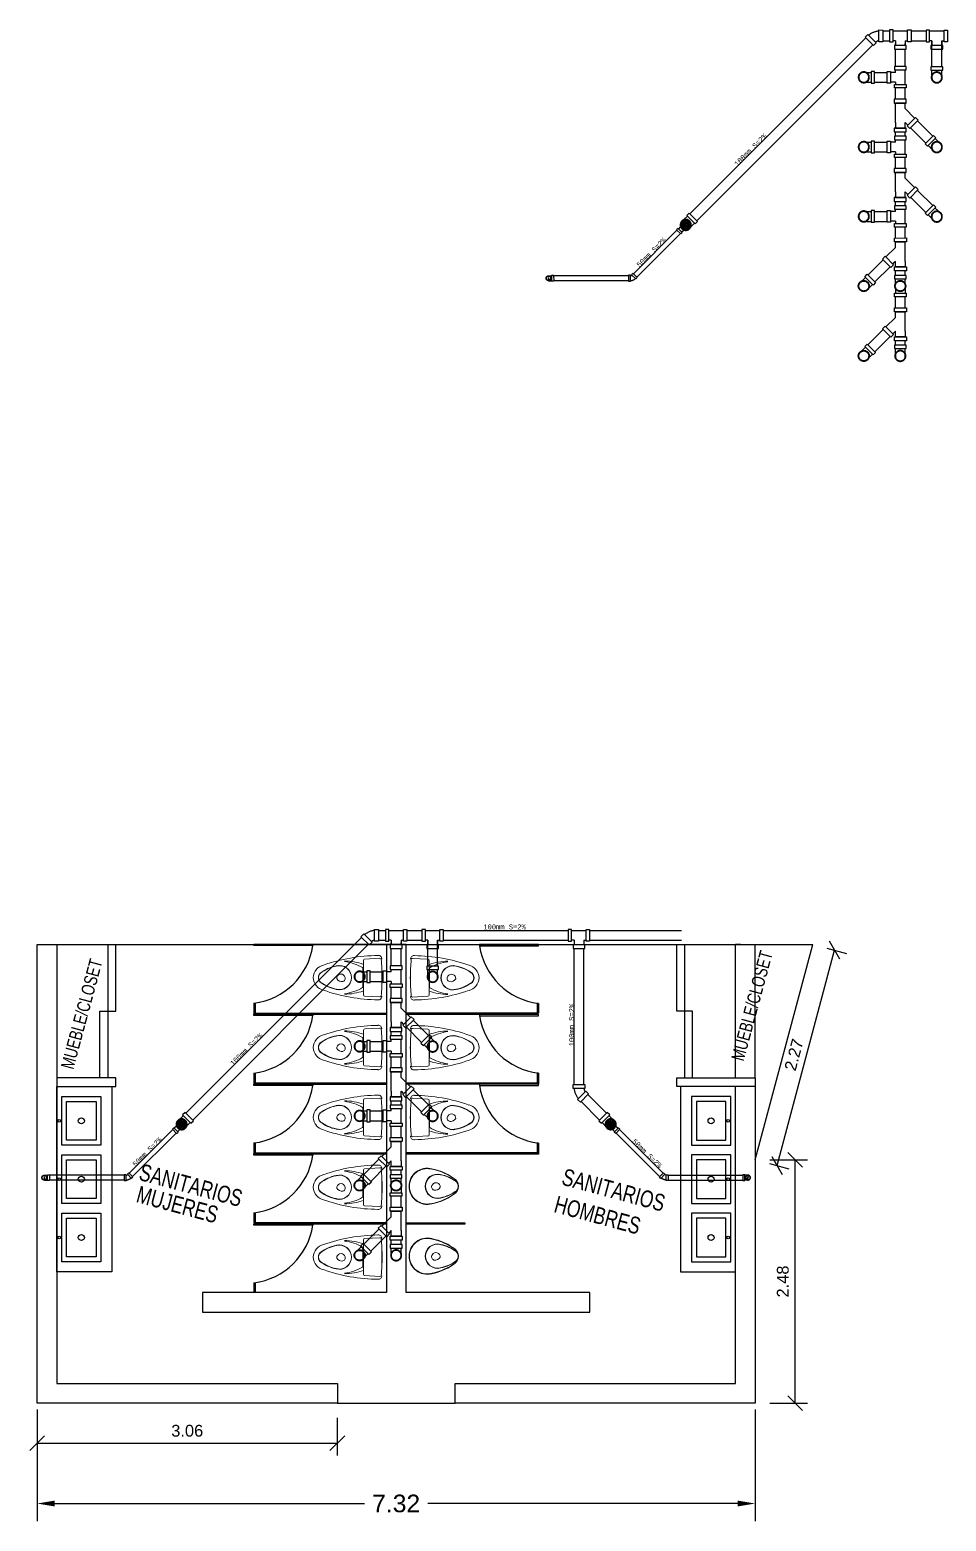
# Model space of a CAD drawing. Header units: millimetres. Extents: x 1309 to 1714, y 898 to 1242.
# Drawn here: x 1546.16 to 1555.5, y 1210.25 to 1225.46 of the extents above; entities that cross this region are included whole.
import ezdxf
from ezdxf.enums import TextEntityAlignment as Align
from ezdxf.lldxf.tags import DXFTag

# ---------------------------------------------------------------- set-up
doc = ezdxf.new("R2010")
doc.units = ezdxf.units.MM
doc.linetypes.add('CENTER', pattern=[2, 1.25, -0.25, 0.25, -0.25])
for name, color, linetype, lineweight in [('COTAS', 202, 'Continuous', 0), ('MOVILIARIO SANITARIO', 142, 'Continuous', 0), ('POZO PLUVIAL', 181, 'Continuous', 30)]:
    doc.layers.add(name, color=color, linetype=linetype, lineweight=lineweight)
for name, color, linetype in [('IH', 170, 'Continuous'), ('PUERTAS', 2, 'Continuous'), ('sanitario', 3, 'Continuous')]:
    doc.layers.add(name, color=color, linetype=linetype)
doc.styles.add('ARRAY BASE$0$STYLE1', font='swissc.ttf', dxfattribs={"width": 0.9})
doc.styles.add('MONOTXT4', font='MONOTXT4.shx')
doc.styles.get("Standard").update_dxf_attribs({"font": 'arial.ttf'})
tags = doc.linetypes.add('ARRAY BASE$0$CACHE', pattern=[0.24, 0.12, -0.12]).pattern_tags.tags
tags[6:7] = [DXFTag(74, 4), DXFTag(75, 0), DXFTag(340, '0'), DXFTag(46, 1.0), DXFTag(50, 0.0), DXFTag(44, 0.0), DXFTag(45, 0.0)]
tags[4:5] = [DXFTag(74, 4), DXFTag(75, 0), DXFTag(340, '0'), DXFTag(46, 1.0), DXFTag(50, 0.0), DXFTag(44, 0.0), DXFTag(45, 0.0)]
doc.dimstyles.new('metros anotativo', dxfattribs={"dimtxt": 0.12, "dimasz": 0.15, "dimexe": 0.125, "dimexo": 0.15, "dimgap": 0.0652, "dimtad": 1, "dimzin": 1, "dimdsep": 46, "dimtxsty": 'Standard', "dimblk": 'OBLIQUE', "dimcen": 0, "dimadec": 0, "dimazin": 0, "dimtfac": 1, "dimtix": 1, "dimtmove": 0, "dimatfit": 3, "dimfxl": 0.3, "dimarcsym": 0})
doc.dimstyles.get("Standard").update_dxf_attribs({"dimtxt": 0.18, "dimasz": 0.18, "dimexe": 0.18, "dimexo": 0.0625, "dimgap": 0.09, "dimtad": 0, "dimtih": 1, "dimtoh": 1, "dimdec": 4, "dimzin": 0, "dimdsep": 46, "dimtxsty": 'Standard', "dimcen": 0.09, "dimadec": 0, "dimazin": 0, "dimtfac": 1, "dimtdec": 4, "dimtofl": 0, "dimtmove": 0, "dimatfit": 3, "dimfxl": 1, "dimtolj": 1, "dimtzin": 0, "dimarcsym": 0})

# ---------------------------------------------------------------- blocks, each defined once
blk = doc.blocks.new('TAZA')
at = {"lineweight": 0}
for p, q in [((165.539, 500.05), (165.381, 500.058)), ((165.55, 499.861), (165.55, 500.038)), ((165.36, 499.951), (165.36, 499.761)), ((165.554, 499.958), (165.554, 499.861)), ((165.55, 499.684), (165.55, 499.861)), ((165.554, 499.861), (165.554, 499.765)), ((165.381, 499.664), (165.539, 499.673))]:
    blk.add_line(p, q, dxfattribs=at)
for centre, radius, start, end in [((165.397, 500.051), 0.0368, 84.189, 180.01), ((165.374, 500.043), 0.0161, 64.904, 152.0601), ((167.192, 499.862), 1.833, 174.1661, 180.0176), ((165.384, 498.365), 1.722, 70.5694, 89.4727), ((165.538, 500.038), 0.0115, 0.01, 87.01), ((165.758, 499.382), 0.649, 91.4737, 108.7194), ((165.561, 499.958), 0.00691, 120.2935, 180.01), ((165.798, 499.553), 0.475, 96.7856, 120.2935), ((165.794, 499.861), 0.124, 75.1531, 180.01), ((165.794, 499.861), 0.122, 77.258, 180.01), ((165.779, 499.855), 0.0428, 355.2583, 149.9686), ((165.753, 499.604), 0.384, 54.7538, 82.7148), ((165.751, 499.598), 0.388, 55.8316, 81.7699), ((165.914, 499.842), 0.154, 42.3476, 73.5377), ((165.944, 499.861), 0.0631, 0.01, 66.5264), ((165.944, 499.861), 0.0645, 0.01, 61.6766), ((165.934, 499.861), 0.126, 0.01, 41.9699), ((167.192, 499.861), 1.833, 180.0024, 185.8539), ((165.384, 501.357), 1.722, 270.5473, 289.4506), ((165.561, 499.765), 0.00691, 180.01, 239.7265), ((165.797, 500.169), 0.475, 239.7265, 263.2344), ((165.794, 499.861), 0.124, 180.01, 284.8669), ((165.794, 499.861), 0.122, 180.01, 282.762), ((165.768, 499.855), 0.034, 139.2504, 252.7), ((165.769, 499.881), 0.0602, 258.9842, 330.7061), ((165.753, 500.118), 0.384, 277.3052, 305.2662), ((165.751, 500.125), 0.388, 278.2501, 304.1884), ((165.914, 499.88), 0.154, 286.4823, 317.6724), ((165.944, 499.861), 0.0631, 293.4936, 0.01), ((165.944, 499.861), 0.0645, 298.3434, 0.01), ((165.934, 499.861), 0.126, 318.0501, 0.01), ((165.397, 499.671), 0.0368, 180.01, 275.831), ((165.38, 499.675), 0.0111, 185.8539, 273.01), ((165.538, 499.684), 0.0115, 273.01, 0.01), ((165.758, 500.34), 0.649, 251.3006, 268.5463)]:
    blk.add_arc(centre, radius, start, end, dxfattribs=at)
blk = doc.blocks.new('_Oblique')
at = {"color": 0, "linetype": 'ByBlock', "lineweight": -2}
blk.add_line((-0.5, -0.5), (0.5, 0.5), dxfattribs=at)
blk = doc.blocks.new('*D215')
at = {"layer": 'COTAS', "color": 0, "lineweight": -2, "ltscale": 2, "transparency": 16777216}
for p, q in [((1546.237, 1211.302), (1546.237, 1210.919)), ((1549.297, 1211.302), (1549.297, 1210.919)), ((1546.237, 1211.044), (1549.297, 1211.044))]:
    blk.add_line(p, q, dxfattribs=at)
at = {"layer": 'Defpoints', "color": 0, "lineweight": 30, "ltscale": 2, "transparency": 16777216}
for p in [(1546.237, 1211.452), (1549.297, 1211.452), (1549.297, 1211.044)]:
    blk.add_point(p, dxfattribs=at)
at = {"layer": 'COTAS', "color": 0, "lineweight": -2, "ltscale": 2, "transparency": 16777216, "xscale": 0.15, "yscale": 0.15, "zscale": 0.15, "rotation": 180}
blk.add_blockref('_Oblique', (1546.237, 1211.044), dxfattribs=at)
at = {"layer": 'COTAS', "color": 0, "lineweight": -2, "ltscale": 2, "transparency": 16777216, "xscale": 0.15, "yscale": 0.15, "zscale": 0.15}
blk.add_blockref('_Oblique', (1549.297, 1211.044), dxfattribs=at)
at = {"layer": 'COTAS', "color": 0, "ltscale": 2, "transparency": 16777216, "insert": (1547.767, 1211.17), "char_height": 0.12, "attachment_point": 5}
blk.add_mtext('3.06', dxfattribs=at)
blk = doc.blocks.new('*D216')
at = {"layer": 'COTAS', "color": 0, "lineweight": -2, "ltscale": 2, "transparency": 16777216}
for p, q in [((1553.707, 1213.935), (1554.091, 1213.935)), ((1553.966, 1211.452), (1553.966, 1213.935)), ((1553.707, 1211.452), (1554.091, 1211.452))]:
    blk.add_line(p, q, dxfattribs=at)
at = {"layer": 'Defpoints', "color": 0, "lineweight": 30, "ltscale": 2, "transparency": 16777216}
for p in [(1553.557, 1213.935), (1553.966, 1213.935), (1553.557, 1211.452)]:
    blk.add_point(p, dxfattribs=at)
at = {"layer": 'COTAS', "color": 0, "lineweight": -2, "ltscale": 2, "transparency": 16777216, "xscale": 0.15, "yscale": 0.15, "zscale": 0.15}
for p, rotation in [((1553.966, 1213.935), 90), ((1553.966, 1211.452), 270)]:
    blk.add_blockref('_Oblique', p, dxfattribs=dict(at, rotation=rotation))
at = {"layer": 'COTAS', "color": 0, "ltscale": 2, "transparency": 16777216, "insert": (1553.839, 1212.693), "char_height": 0.12, "attachment_point": 5, "rotation": 90}
blk.add_mtext('2.48', dxfattribs=at)
blk = doc.blocks.new('*D217')
at = {"layer": 'COTAS', "color": 0, "lineweight": -2, "ltscale": 2, "transparency": 16777216}
for p, q in [((1554.289, 1216.093), (1554.488, 1216.04)), ((1553.78, 1213.875), (1554.367, 1216.072)), ((1553.702, 1213.896), (1553.9, 1213.843))]:
    blk.add_line(p, q, dxfattribs=at)
at = {"layer": 'Defpoints', "color": 0, "lineweight": 30, "ltscale": 2, "transparency": 16777216}
for p in [(1554.144, 1216.132), (1554.367, 1216.072), (1553.557, 1213.935)]:
    blk.add_point(p, dxfattribs=at)
at = {"layer": 'COTAS', "color": 0, "lineweight": -2, "ltscale": 2, "transparency": 16777216, "xscale": 0.15, "yscale": 0.15, "zscale": 0.15}
for p, rotation in [((1554.367, 1216.072), 75.0399999999953), ((1553.78, 1213.875), 255.0399999999953)]:
    blk.add_blockref('_Oblique', p, dxfattribs=dict(at, rotation=rotation))
at = {"layer": 'COTAS', "color": 0, "ltscale": 2, "transparency": 16777216, "insert": (1553.952, 1215.006), "char_height": 0.12, "attachment_point": 5, "rotation": 75.04}
blk.add_mtext('2.27', dxfattribs=at)
blk = doc.blocks.new('*D219')
at = {"color": 0, "lineweight": -2, "transparency": 16777216}
for p, q in [((1546.237, 1211.389), (1546.237, 1210.248)), ((1553.557, 1211.389), (1553.557, 1210.248)), ((1546.417, 1210.428), (1549.575, 1210.428)), ((1553.377, 1210.428), (1550.22, 1210.428))]:
    blk.add_line(p, q, dxfattribs=at)
at = {"color": 0, "lineweight": 30, "transparency": 16777216}
for points in [[(1546.417, 1210.458), (1546.417, 1210.398), (1546.237, 1210.428)], [(1553.377, 1210.458), (1553.377, 1210.398), (1553.557, 1210.428)]]:
    blk.add_solid(points, dxfattribs=at)
at = {"layer": 'Defpoints', "color": 0, "lineweight": 30, "transparency": 16777216}
for p in [(1546.237, 1211.452), (1553.557, 1211.452), (1553.557, 1210.428)]:
    blk.add_point(p, dxfattribs=at)
at = {"color": 0, "transparency": 16777216, "insert": (1549.897, 1210.428), "char_height": 0.18, "attachment_point": 5}
blk.add_mtext('\\A1;7.32', dxfattribs=at)
blk = doc.blocks.new('tee arriba 4 pulg')
at = {"linetype": 'CENTER'}
for points in [[(1461.782, 1253.43), (1461.662, 1253.43), (1461.662, 1253.465), (1461.782, 1253.465)], [(1461.782, 1253.282), (1461.662, 1253.282), (1461.662, 1253.247), (1461.782, 1253.247)]]:
    blk.add_lwpolyline(points, close=True, dxfattribs=at)
for points in [[(1461.672, 1253.381), (1461.672, 1253.43)], [(1461.772, 1253.381), (1461.772, 1253.43)], [(1461.672, 1253.33), (1461.672, 1253.282)], [(1461.772, 1253.33), (1461.772, 1253.282)]]:
    blk.add_lwpolyline(points, dxfattribs=at)
for radius in [0.0561, 0.0506]:
    blk.add_circle((1461.722, 1253.356), radius, dxfattribs=at)
for start, end in [(153.0417, 206.9603), (333.0479, 26.9541)]:
    blk.add_arc((1461.722, 1253.356), 0.0561, start, end, dxfattribs=at)
blk = doc.blocks.new('codo 90 100mm sup')
at = {"linetype": 'CENTER'}
blk.add_lwpolyline([(0.01, -0.035), (-0.11, -0.035), (-0.11, 0), (0.01, 0)], close=True, dxfattribs=at)
for points in [[(-0.1, -0.083), (-0.1, -0.035)], [(0, -0.083), (0, -0.035)]]:
    blk.add_lwpolyline(points, dxfattribs=at)
for radius in [0.0561, 0.0506]:
    blk.add_circle((-0.05, -0.109), radius, dxfattribs=at)
blk = doc.blocks.new('yee 45º')
at = {"linetype": 'CENTER'}
for points in [[(1458.21, 1255.707), (1458.238, 1255.679), (1458.152, 1255.593), (1458.124, 1255.621)], [(1458.089, 1255.584), (1458.129, 1255.584), (1458.129, 1255.463), (1458.089, 1255.463)], [(1458.384, 1255.585), (1458.424, 1255.585), (1458.425, 1255.463), (1458.384, 1255.463)]]:
    blk.add_lwpolyline(points, close=True, dxfattribs=at)
for points in [[(1458.231, 1255.671), (1458.327, 1255.575), (1458.384, 1255.575), (1458.384, 1255.475)], [(1458.186, 1255.475), (1458.129, 1255.475), (1458.129, 1255.575), (1458.186, 1255.575), (1458.16, 1255.6)], [(1458.186, 1255.475), (1458.327, 1255.475), (1458.385, 1255.475)]]:
    blk.add_lwpolyline(points)
blk = doc.blocks.new('tee 4 pulg der')
at = {"linetype": 'CENTER'}
for points in [[(1462.139, 1253.891), (1462.019, 1253.891), (1462.019, 1253.926), (1462.139, 1253.926)], [(1462.178, 1253.757), (1462.178, 1253.877), (1462.213, 1253.877), (1462.213, 1253.757)], [(1462.139, 1253.743), (1462.019, 1253.743), (1462.019, 1253.708), (1462.139, 1253.708)]]:
    blk.add_lwpolyline(points, close=True, dxfattribs=at)
for points in [[(1462.029, 1253.891), (1462.029, 1253.743)], [(1462.129, 1253.867), (1462.129, 1253.891)], [(1462.129, 1253.867), (1462.178, 1253.867)], [(1462.129, 1253.767), (1462.129, 1253.743)], [(1462.129, 1253.767), (1462.178, 1253.767)]]:
    blk.add_lwpolyline(points, dxfattribs=at)
blk = doc.blocks.new('coladera 100mm')
at = {"color": 7}
for p, q in [((149.831, 499.954), (149.829, 499.915)), ((149.831, 499.954), (149.829, 499.915)), ((149.841, 499.965), (149.838, 499.903)), ((149.841, 499.965), (149.838, 499.903)), ((149.852, 499.971), (149.848, 499.897)), ((149.852, 499.971), (149.848, 499.897)), ((149.862, 499.973), (149.858, 499.894)), ((149.862, 499.973), (149.858, 499.894)), ((149.872, 499.972), (149.868, 499.893)), ((149.872, 499.972), (149.868, 499.893)), ((149.882, 499.969), (149.878, 499.895)), ((149.882, 499.969), (149.878, 499.895)), ((149.891, 499.963), (149.888, 499.901)), ((149.891, 499.963), (149.888, 499.901)), ((149.901, 499.951), (149.899, 499.912)), ((149.901, 499.951), (149.899, 499.912))]:
    blk.add_line(p, q, dxfattribs=at)
at = {"linetype": 'CENTER'}
for points in [[(149.892, 499.982), (149.94, 499.983)], [(149.889, 499.882), (149.94, 499.883)]]:
    blk.add_lwpolyline(points, dxfattribs=at)
blk.add_lwpolyline([(149.975, 499.993), (149.975, 499.873), (149.94, 499.873), (149.94, 499.993)], close=True, dxfattribs=at)
for radius in [0.0561, 0.0506]:
    blk.add_circle((149.865, 499.933), radius, dxfattribs=at)
blk.add_circle((149.865, 499.933), 0.05)
at = {"color": 7}
for radius in [0.05, 0.045]:
    blk.add_circle((149.865, 499.933), radius, dxfattribs=at)
at = {"color": 9}
blk.add_circle((149.865, 499.933), 0.045, dxfattribs=at)
at = {"color": 7}
for start, end in [(148.2883, 206.1984), (148.2883, 206.1984), (328.2883, 26.1984), (328.2883, 26.1984)]:
    blk.add_arc((149.865, 499.933), 0.04, start, end, dxfattribs=at)
blk = doc.blocks.new('codo 45 50mm')
at = {"linetype": 'CENTER', "elevation": 0}
for points in [[(1456.189, 1258.052), (1456.231, 1258.094), (1456.217, 1258.108), (1456.174, 1258.066)], [(1456.194, 1258.019), (1456.254, 1258.019), (1456.254, 1258.039), (1456.194, 1258.039)]]:
    blk.add_lwpolyline(points, close=True, dxfattribs=at)
at = {"linetype": 'CENTER'}
for radius, start, end in [(0.0982, 5.7446, 39.0556), (0.0487, 11.7391, 33.0591)]:
    blk.add_arc((1456.151, 1258.029), radius, start, end, dxfattribs=at)
blk = doc.blocks.new('codo 45 4 pulg')
at = {"linetype": 'CENTER'}
for points in [[(1462.54, 1253.062), (1462.42, 1253.068), (1462.422, 1253.108), (1462.542, 1253.102)], [(1462.576, 1253.006), (1462.488, 1252.925), (1462.461, 1252.955), (1462.55, 1253.035)]]:
    blk.add_lwpolyline(points, close=True, dxfattribs=at)
for radius, start, end in [(0.196, 183.0889, 216.3998), (0.0975, 189.0853, 210.4054)]:
    blk.add_arc((1462.626, 1253.078), radius, start, end, dxfattribs=at)
blk = doc.blocks.new('codo')
at = {"linetype": 'CENTER'}
for points in [[(1495.906, 1342.876), (1495.929, 1342.898)], [(1495.941, 1342.84), (1495.964, 1342.863)]]:
    blk.add_lwpolyline(points, dxfattribs=at)
at = {"color": 2}
blk.add_lwpolyline([(1495.922, 1342.835, 1), (1495.923, 1342.858, -1)], format="xyb", close=True, dxfattribs=at)
at = {"linetype": 'CENTER'}
blk.add_lwpolyline([(1495.925, 1342.902), (1495.939, 1342.916), (1495.982, 1342.874), (1495.967, 1342.86)], close=True, dxfattribs=at)
blk.add_circle((1495.923, 1342.858), 0.025, dxfattribs=at)
at = {"color": 2}
blk.add_arc((1495.924, 1342.869), 0.0113, 87.1572, 267.1572, dxfattribs=at)
at = {"layer": 'POZO PLUVIAL', "color": 2}
blk.add_circle((1495.923, 1342.858), 0.0226, dxfattribs=at)
at = {"layer": 'sanitario', "linetype": 'CENTER'}
blk.add_circle((1495.923, 1342.858), 0.0226, dxfattribs=at)

msp = doc.modelspace()

# ---------------------------------------------------------------- linework, layer by layer
for p, q in [((1546.23738, 1216.13175), (1546.43738, 1216.13175)), ((1549.79738, 1216.13175), (1548.44738, 1216.13175)), ((1553.40738, 1216.13175), (1553.35738, 1216.13175)), ((1553.55738, 1213.93473), (1554.14442, 1216.13175)), ((1553.55738, 1216.13175), (1554.14442, 1216.13175)), ((1548.44738, 1215.53175), (1548.44738, 1215.43175)), ((1548.44738, 1215.53175), (1548.46008, 1215.53175)), ((1548.46008, 1215.53175), (1548.46008, 1215.43175)), ((1551.34738, 1215.53004), (1551.33468, 1215.53004)), ((1551.33468, 1215.53004), (1551.33468, 1215.43004)), ((1551.34738, 1215.53004), (1551.34738, 1215.43004)), ((1548.44738, 1215.43175), (1549.79738, 1215.43175)), ((1548.44738, 1215.43175), (1548.44738, 1215.41905)), ((1548.44738, 1215.41905), (1549.79738, 1215.41905)), ((1549.79738, 1215.41905), (1548.44738, 1215.41905)), ((1551.34738, 1215.43004), (1549.99738, 1215.43004)), ((1551.34738, 1215.41734), (1549.99738, 1215.41734)), ((1548.44738, 1214.81905), (1548.44738, 1214.71905)), ((1548.44738, 1214.81905), (1548.46008, 1214.81905)), ((1548.46008, 1214.81905), (1548.46008, 1214.71905)), ((1551.34738, 1214.81734), (1551.33468, 1214.81734)), ((1551.33468, 1214.81734), (1551.33468, 1214.71734)), ((1551.34738, 1214.81734), (1551.34738, 1214.71734)), ((1548.44738, 1214.71905), (1549.79738, 1214.71905)), ((1548.44738, 1214.71905), (1548.44738, 1214.70635)), ((1548.44738, 1214.70635), (1549.79738, 1214.70635)), ((1549.79738, 1214.70635), (1548.44738, 1214.70635)), ((1551.34738, 1214.71734), (1549.99738, 1214.71734)), ((1551.34738, 1214.70464), (1549.99738, 1214.70464)), ((1551.34738, 1214.71734), (1551.34738, 1214.70464)), ((1548.44738, 1214.10635), (1548.44738, 1214.00635)), ((1548.44738, 1214.10635), (1548.46008, 1214.10635)), ((1548.44738, 1214.00635), (1549.79738, 1214.00635)), ((1548.44738, 1214.00635), (1548.44738, 1213.99365)), ((1548.44738, 1213.99365), (1549.79738, 1213.99365)), ((1549.79738, 1213.99365), (1548.44738, 1213.99365)), ((1548.46008, 1214.10635), (1548.46008, 1214.00635)), ((1551.34738, 1214.00464), (1549.99738, 1214.00464)), ((1551.34738, 1213.99194), (1549.99738, 1213.99194)), ((1551.34738, 1214.10464), (1551.33468, 1214.10464)), ((1551.33468, 1214.10464), (1551.33468, 1214.00464)), ((1551.34738, 1214.10464), (1551.34738, 1214.00464)), ((1551.34738, 1214.00464), (1551.34738, 1213.99194)), ((1548.44738, 1213.39365), (1548.44738, 1213.29365)), ((1548.44738, 1213.39365), (1548.46008, 1213.39365)), ((1548.46008, 1213.39365), (1548.46008, 1213.29365)), ((1548.44738, 1213.29365), (1549.79738, 1213.29365)), ((1548.44738, 1213.28095), (1549.79738, 1213.28095)), ((1549.79738, 1213.28095), (1548.44738, 1213.28095)), ((1548.44738, 1212.68095), (1548.44738, 1212.58095)), ((1548.44738, 1212.68095), (1548.46008, 1212.68095)), ((1548.46008, 1212.68095), (1548.46008, 1212.58095)), ((1549.29738, 1211.45175), (1550.49738, 1211.45175))]:
    msp.add_line(p, q)
at = {"linetype": 'ARRAY BASE$0$CACHE'}
for p, q in [((1553.35738, 1214.77159), (1553.35738, 1216.13175)), ((1553.55738, 1214.77159), (1553.55738, 1216.13175))]:
    msp.add_line(p, q, dxfattribs=at)
for points in [[(1546.43738, 1216.13175), (1546.43738, 1211.65175), (1549.29741, 1211.65175), (1549.29738, 1211.45175), (1546.23738, 1211.45175), (1546.23738, 1216.13175), (1553.55738, 1216.13175)], [(1546.95738, 1216.13175), (1546.95738, 1214.77159), (1546.87738, 1214.77159), (1546.87738, 1215.45167), (1547.03738, 1215.45167), (1547.03738, 1216.13175)], [(1552.83738, 1216.13175), (1552.83738, 1214.77159), (1552.91738, 1214.77159), (1552.91738, 1215.45167), (1552.75738, 1215.45167), (1552.75738, 1216.13175)], [(1546.43738, 1214.68159), (1547.03738, 1214.68159), (1547.03738, 1214.77159), (1546.43738, 1214.77159)], [(1553.55738, 1214.68159), (1552.75738, 1214.68159), (1552.75738, 1214.77159), (1553.55738, 1214.77159)], [(1553.55738, 1214.77159), (1553.55738, 1211.45175), (1553.40738, 1211.45175)], [(1546.43738, 1214.68159), (1546.99738, 1214.68159), (1546.99738, 1212.79159), (1546.43738, 1212.79159), (1546.43738, 1214.68159)], [(1546.48738, 1214.08409), (1546.48738, 1214.57909), (1546.88738, 1214.57909), (1546.88738, 1214.08409), (1546.48738, 1214.08409)], [(1553.55738, 1213.93473), (1553.55738, 1211.45175), (1550.49738, 1211.45175), (1550.49741, 1211.65175), (1553.35738, 1211.65175), (1553.35738, 1214.68159)], [(1553.35738, 1214.68159), (1552.79738, 1214.68159), (1552.79738, 1212.79159), (1553.35738, 1212.79159), (1553.35738, 1214.68159)], [(1553.30738, 1214.08409), (1553.30738, 1214.57909), (1552.90738, 1214.57909), (1552.90738, 1214.08409), (1553.30738, 1214.08409)], [(1546.48738, 1213.48909), (1546.48738, 1213.98409), (1546.88738, 1213.98409), (1546.88738, 1213.48909), (1546.48738, 1213.48909)], [(1553.30738, 1213.48909), (1553.30738, 1213.98409), (1552.90738, 1213.98409), (1552.90738, 1213.48909), (1553.30738, 1213.48909)], [(1546.48738, 1212.89409), (1546.48738, 1213.38909), (1546.88738, 1213.38909), (1546.88738, 1212.89409), (1546.48738, 1212.89409)], [(1553.30738, 1212.89409), (1553.30738, 1213.38909), (1552.90738, 1213.38909), (1552.90738, 1212.89409), (1553.30738, 1212.89409)], [(1549.99738, 1213.29194), (1550.59738, 1213.29194), (1550.59738, 1213.27924), (1549.99738, 1213.27924), (1549.99738, 1213.29194)]]:
    msp.add_lwpolyline(points)
for points in [[(1549.79738, 1212.58095), (1547.92238, 1212.58095), (1547.92238, 1212.38095), (1551.87238, 1212.38095), (1551.87238, 1212.58095), (1549.99738, 1212.58095), (1549.99738, 1216.13175), (1549.79738, 1216.13175)], [(1548.44738, 1216.13175), (1549.04738, 1216.13175), (1549.04738, 1216.11905), (1548.44738, 1216.11905)], [(1551.34738, 1216.13004), (1550.74738, 1216.13004), (1550.74738, 1216.11734), (1551.34738, 1216.11734)], [(1548.44738, 1215.41905), (1549.04738, 1215.41905), (1549.04738, 1215.40635), (1548.44738, 1215.40635)], [(1551.34738, 1215.41734), (1550.74738, 1215.41734), (1550.74738, 1215.40464), (1551.34738, 1215.40464)], [(1548.44738, 1214.70635), (1549.04738, 1214.70635), (1549.04738, 1214.69365), (1548.44738, 1214.69365)], [(1551.34738, 1214.70464), (1550.74738, 1214.70464), (1550.74738, 1214.69194), (1551.34738, 1214.69194)], [(1546.53738, 1214.13409), (1546.53738, 1214.52909), (1546.83738, 1214.52909), (1546.83738, 1214.13409)], [(1553.25738, 1214.13409), (1553.25738, 1214.52909), (1552.95738, 1214.52909), (1552.95738, 1214.13409)], [(1548.44738, 1213.99365), (1549.04738, 1213.99365), (1549.04738, 1213.98095), (1548.44738, 1213.98095)], [(1546.53738, 1213.53909), (1546.53738, 1213.93409), (1546.83738, 1213.93409), (1546.83738, 1213.53909)], [(1553.25738, 1213.53909), (1553.25738, 1213.93409), (1552.95738, 1213.93409), (1552.95738, 1213.53909)], [(1546.53738, 1212.94409), (1546.53738, 1213.33909), (1546.83738, 1213.33909), (1546.83738, 1212.94409)], [(1548.44738, 1213.28095), (1549.04738, 1213.28095), (1549.04738, 1213.26825), (1548.44738, 1213.26825)], [(1553.25738, 1212.94409), (1553.25738, 1213.33909), (1552.95738, 1213.33909), (1552.95738, 1212.94409)]]:
    msp.add_lwpolyline(points, close=True)
for centre, radius in [((1546.46238, 1214.33159), 0.013), ((1546.68738, 1214.33159), 0.03071), ((1553.10738, 1214.33159), 0.03071), ((1553.28238, 1214.33159), 0.013), ((1546.46238, 1213.73659), 0.013), ((1546.68738, 1213.73659), 0.03071), ((1553.10738, 1213.73659), 0.03071), ((1553.28238, 1213.73659), 0.013), ((1546.46238, 1213.14159), 0.013), ((1546.68738, 1213.14159), 0.03071), ((1553.10738, 1213.14159), 0.03071), ((1553.28238, 1213.14159), 0.013)]:
    msp.add_circle(centre, radius)
for centre, start, end in [((1548.36121, 1216.21992), 277.137336, 351.636978), ((1551.43355, 1216.21822), 188.363022, 262.862664), ((1548.36121, 1215.50722), 277.137336, 351.636978), ((1551.43355, 1215.50552), 188.363022, 262.862664), ((1548.36121, 1214.79452), 277.137336, 351.636978), ((1551.43355, 1214.79282), 188.363022, 262.862664), ((1548.36121, 1214.08182), 277.137336, 351.636978), ((1548.36121, 1213.36912), 277.137336, 351.636978)]:
    msp.add_arc(centre, 0.69355, start, end)
at = {"layer": 'MOVILIARIO SANITARIO', "lineweight": 0}
for centre, radius, start, end in [((1550.21316, 1213.664), 0.18503, 75.153103, 180.01), ((1550.21316, 1213.664), 0.18092, 77.258014, 180.01), ((1550.15167, 1213.28151), 0.57182, 54.753842, 82.714798), ((1550.14892, 1213.27192), 0.57801, 55.831571, 81.769854), ((1550.21316, 1213.664), 0.18503, 180.01, 284.866897), ((1550.21316, 1213.664), 0.18092, 180.01, 282.761986), ((1550.31777, 1213.66402), 0.12434, 75.153103, 180.01), ((1550.31777, 1213.66402), 0.12434, 180.01, 284.866897), ((1550.31777, 1213.66402), 0.12158, 77.258014, 180.01), ((1550.31777, 1213.66402), 0.12158, 180.01, 282.761986), ((1550.29191, 1213.65747), 0.03397, 139.250362, 252.700044), ((1550.30321, 1213.65823), 0.04278, 355.258287, 149.968564), ((1550.27645, 1213.40699), 0.38426, 54.753842, 82.714798), ((1550.2746, 1213.40054), 0.38842, 55.831571, 81.769854), ((1550.43614, 1213.66404), 0.09389, 0.01, 66.526436), ((1550.43614, 1213.66404), 0.09389, 293.493564, 0.01), ((1550.43614, 1213.66404), 0.09594, 0.01, 61.67657), ((1550.43614, 1213.66404), 0.09594, 298.34343, 0.01), ((1550.46761, 1213.66405), 0.06309, 0.01, 66.526436), ((1550.46761, 1213.66405), 0.06309, 293.493564, 0.01), ((1550.46761, 1213.66405), 0.06447, 0.01, 61.67657), ((1550.46761, 1213.66405), 0.06447, 298.34343, 0.01), ((1550.15154, 1214.04647), 0.57182, 277.305202, 305.266158), ((1550.14878, 1214.05606), 0.57801, 278.250146, 304.188429), ((1550.29332, 1213.68416), 0.06024, 258.984175, 330.706073), ((1550.27636, 1213.92104), 0.38426, 277.305202, 305.266158), ((1550.27451, 1213.92748), 0.38842, 278.250146, 304.188429), ((1550.21316, 1212.9513), 0.18503, 75.153103, 180.01), ((1550.21316, 1212.9513), 0.18092, 77.258014, 180.01), ((1550.31777, 1212.95132), 0.12434, 75.153103, 180.01), ((1550.31777, 1212.95132), 0.12158, 77.258014, 180.01), ((1550.15167, 1212.56881), 0.57182, 54.753842, 82.714798), ((1550.14892, 1212.55922), 0.57801, 55.831571, 81.769854), ((1550.27645, 1212.69429), 0.38426, 54.753842, 82.714798), ((1550.2746, 1212.68784), 0.38842, 55.831571, 81.769854), ((1550.21316, 1212.9513), 0.18503, 180.01, 284.866897), ((1550.21316, 1212.9513), 0.18092, 180.01, 282.761986), ((1550.31777, 1212.95132), 0.12434, 180.01, 284.866897), ((1550.31777, 1212.95132), 0.12158, 180.01, 282.761986), ((1550.29191, 1212.94477), 0.03397, 139.250362, 252.700044), ((1550.30321, 1212.94553), 0.04278, 355.258287, 149.968564), ((1550.29332, 1212.97146), 0.06024, 258.984175, 330.706073), ((1550.43614, 1212.95134), 0.09389, 0.01, 66.526436), ((1550.43614, 1212.95134), 0.09389, 293.493564, 0.01), ((1550.43614, 1212.95134), 0.09594, 0.01, 61.67657), ((1550.43614, 1212.95134), 0.09594, 298.34343, 0.01), ((1550.46761, 1212.95135), 0.06309, 0.01, 66.526436), ((1550.46761, 1212.95135), 0.06309, 293.493564, 0.01), ((1550.46761, 1212.95135), 0.06447, 0.01, 61.67657), ((1550.46761, 1212.95135), 0.06447, 298.34343, 0.01), ((1550.15154, 1213.33377), 0.57182, 277.305202, 305.266158), ((1550.14878, 1213.34336), 0.57801, 278.250146, 304.188429), ((1550.27636, 1213.20834), 0.38426, 277.305202, 305.266158), ((1550.27451, 1213.21478), 0.38842, 278.250146, 304.188429)]:
    msp.add_arc(centre, radius, start, end, dxfattribs=at)
at = {"layer": 'PUERTAS', "linetype": 'CENTER'}
for points in [[(1552.77042, 1223.43483), (1552.75628, 1223.42069), (1552.79871, 1223.37827), (1552.81285, 1223.39241)], [(1547.63057, 1214.26044), (1547.61643, 1214.2463), (1547.65886, 1214.20388), (1547.67301, 1214.21802)], [(1552.16329, 1214.26044), (1552.17743, 1214.2463), (1552.135, 1214.20388), (1552.12086, 1214.21802)]]:
    msp.add_lwpolyline(points, close=True, dxfattribs=at)
for points in [[(1552.79606, 1223.4534), (1552.77396, 1223.4313)], [(1552.83156, 1223.41819), (1552.80932, 1223.39595)], [(1547.65622, 1214.27901), (1547.63411, 1214.25691)], [(1552.13765, 1214.27901), (1552.15975, 1214.25691)], [(1547.69171, 1214.2438), (1547.66947, 1214.22156)], [(1552.10215, 1214.2438), (1552.12439, 1214.22156)]]:
    msp.add_lwpolyline(points, dxfattribs=at)
at = {"layer": 'sanitario'}
for points in [[(1552.89183, 1223.58459), (1554.68501, 1225.37764)], [(1554.85729, 1225.44887), (1554.92806, 1225.44887)], [(1555.14568, 1225.44887), (1555.29989, 1225.44886)], [(1552.96253, 1223.51388), (1554.75563, 1225.30685)], [(1554.85729, 1225.34887), (1554.92806, 1225.34887)], [(1554.98686, 1225.08596), (1554.9869, 1225.2655)], [(1554.98691, 1225.3005), (1554.98691, 1225.32169)], [(1555.08686, 1225.08596), (1555.08687, 1225.26551)], [(1555.08687, 1225.30051), (1555.08687, 1225.32169)], [(1555.14569, 1225.34887), (1555.29989, 1225.34886)], [(1555.35871, 1225.08413), (1555.3587, 1225.34886)], [(1555.45871, 1225.08413), (1555.45868, 1225.34886)], [(1554.7735, 1225.02677), (1554.90344, 1225.02677)], [(1554.7735, 1224.92677), (1554.90344, 1224.92677)], [(1554.98685, 1224.75436), (1554.98686, 1224.86834)], [(1555.08685, 1224.75426), (1555.08686, 1224.86834)], [(1555.29641, 1224.30587), (1555.1415, 1224.46077)], [(1555.36712, 1224.37658), (1555.21172, 1224.53196)], [(1554.7735, 1224.31575), (1554.90344, 1224.31574)], [(1554.98684, 1224.37493), (1554.98684, 1224.41861)], [(1555.08684, 1224.37493), (1555.08684, 1224.41851)], [(1554.7735, 1224.21575), (1554.90344, 1224.21574)], [(1554.98683, 1224.04583), (1554.98683, 1224.15731)], [(1555.08682, 1224.04572), (1555.08683, 1224.15731)], [(1554.98681, 1223.66639), (1554.98681, 1223.71008)], [(1555.08681, 1223.66639), (1555.08682, 1223.70997)], [(1555.29641, 1223.59733), (1555.1415, 1223.75223)], [(1555.36712, 1223.66804), (1555.21172, 1223.82342)], [(1554.7735, 1223.60721), (1554.90344, 1223.6072)], [(1552.31508, 1222.97249), (1552.75981, 1223.41716)], [(1554.7735, 1223.50721), (1554.90344, 1223.5072)], [(1554.9868, 1223.33738), (1554.98681, 1223.44877)], [(1555.0868, 1223.33749), (1555.08681, 1223.44877)], [(1552.35043, 1222.93713), (1552.79517, 1223.38181)], [(1554.70626, 1222.9597), (1554.86167, 1223.11508)], [(1552.26428, 1222.95151), (1551.5027, 1222.95149)], [(1554.77697, 1222.88899), (1554.93188, 1223.04389)], [(1554.98679, 1222.95622), (1554.98679, 1223.00163)], [(1555.08679, 1222.95622), (1555.08679, 1223.00174)], [(1552.26423, 1222.90151), (1551.5027, 1222.90149)], [(1554.98677, 1222.62466), (1554.98678, 1222.7386)], [(1555.08678, 1222.62476), (1555.08678, 1222.7386)], [(1554.70626, 1222.247), (1554.86164, 1222.40235)], [(1554.77697, 1222.17629), (1554.93187, 1222.33118)], [(1554.98676, 1222.24352), (1554.98676, 1222.28891)], [(1555.08676, 1222.24352), (1555.08676, 1222.28901)], [(1549.71744, 1216.27448), (1549.78822, 1216.27448)], [(1550.00584, 1216.27448), (1550.16004, 1216.27447)], [(1550.37766, 1216.27445), (1551.65149, 1216.27441)], [(1551.86911, 1216.2744), (1552.8069, 1216.27437)], [(1547.75198, 1214.4102), (1549.54516, 1216.20325)], [(1547.82269, 1214.33948), (1549.61579, 1216.13245)], [(1549.71745, 1216.17448), (1549.78822, 1216.17448)], [(1549.84702, 1215.91157), (1549.84705, 1216.09111)], [(1549.84706, 1216.12611), (1549.84706, 1216.1473)], [(1549.94702, 1215.91157), (1549.94703, 1216.09112)], [(1549.94703, 1216.12612), (1549.94703, 1216.1473)], [(1550.00584, 1216.17448), (1550.16005, 1216.17447)], [(1550.21886, 1215.90973), (1550.21885, 1216.17447)], [(1550.31886, 1215.90974), (1550.31884, 1216.17447)], [(1550.37767, 1216.17446), (1551.65149, 1216.17441)], [(1551.7102, 1214.70083), (1551.71029, 1216.09102)], [(1551.8102, 1214.70093), (1551.81025, 1216.09103)], [(1551.86911, 1216.1744), (1552.8069, 1216.17437)], [(1549.63365, 1215.85238), (1549.7636, 1215.85238)], [(1549.63365, 1215.75238), (1549.76359, 1215.75238)], [(1549.84701, 1215.57997), (1549.84701, 1215.69395)], [(1549.94701, 1215.57987), (1549.94701, 1215.69394)], [(1550.22728, 1215.20219), (1550.07187, 1215.35757)], [(1549.84699, 1215.20054), (1549.84699, 1215.24422)], [(1549.94699, 1215.20054), (1549.94699, 1215.24412)], [(1550.15657, 1215.13148), (1550.00165, 1215.28638)], [(1549.63365, 1215.14135), (1549.7636, 1215.14135)], [(1549.63365, 1215.04135), (1549.76359, 1215.04135)], [(1549.84698, 1214.87143), (1549.84699, 1214.98292)], [(1549.94698, 1214.87133), (1549.94698, 1214.98292)], [(1550.15657, 1214.42294), (1550.00165, 1214.57784)], [(1550.22728, 1214.49365), (1550.07187, 1214.64903)], [(1552.04182, 1214.4102), (1551.85276, 1214.59922)], [(1549.63365, 1214.43282), (1549.7636, 1214.43281)], [(1549.84697, 1214.492), (1549.84697, 1214.53568)], [(1549.94697, 1214.492), (1549.94697, 1214.53558)], [(1551.97111, 1214.33948), (1551.78203, 1214.52855)], [(1549.63365, 1214.33282), (1549.76359, 1214.33281)], [(1549.84696, 1214.16299), (1549.84696, 1214.27438)], [(1549.94696, 1214.16309), (1549.94697, 1214.27438)], [(1547.17523, 1213.7981), (1547.61997, 1214.24277)], [(1547.21059, 1213.76274), (1547.65533, 1214.20742)], [(1552.58328, 1213.76274), (1552.13855, 1214.20743)], [(1552.61863, 1213.7981), (1552.17391, 1214.24278)], [(1549.56642, 1213.78531), (1549.72182, 1213.94069)], [(1549.63713, 1213.7146), (1549.79204, 1213.8695)], [(1549.84694, 1213.78183), (1549.84694, 1213.82724)], [(1549.94694, 1213.78183), (1549.94694, 1213.82734)], [(1547.12439, 1213.72712), (1546.36285, 1213.7271)], [(1547.12444, 1213.77712), (1546.36286, 1213.7771)], [(1552.66943, 1213.77712), (1553.43101, 1213.7771)], [(1552.66948, 1213.72712), (1553.43101, 1213.7271)], [(1549.84693, 1213.45026), (1549.84693, 1213.56421)], [(1549.94693, 1213.45037), (1549.94693, 1213.5642)], [(1549.56642, 1213.07261), (1549.7218, 1213.22796)], [(1549.63713, 1213.0019), (1549.79203, 1213.15679)], [(1549.84692, 1213.06913), (1549.84692, 1213.11451)], [(1549.94692, 1213.06913), (1549.94692, 1213.11462)]]:
    msp.add_lwpolyline(points, dxfattribs=at)

# ---------------------------------------------------------------- block references
at = {"layer": 'MOVILIARIO SANITARIO', "color": 1, "xscale": -1}
for p in [(1715.11233, 715.93161), (1715.11233, 715.21891), (1715.11233, 714.50621), (1715.11233, 713.79351), (1715.11233, 713.08081)]:
    msp.add_blockref('TAZA', p, dxfattribs=at)
at = {"layer": 'MOVILIARIO SANITARIO', "color": 1}
for p in [(1384.68243, 715.9299), (1384.68243, 715.2172), (1384.68243, 714.5045)]:
    msp.add_blockref('TAZA', p, dxfattribs=at)
at = {"layer": 'PUERTAS'}
for name, p, rotation in [('codo 45 4 pulg', (234.61124, 2627.56696), 272.6852904122003), ('tee 4 pulg der', (3017.11598, 2478.79409), 180), ('tee 4 pulg der', (3017.11598, 2478.08307), 180), ('tee 4 pulg der', (3017.11598, 2477.37453), 180), ('yee 45º', (2810.56136, -235.08706), 90), ('codo 45 50mm', (294.24568, 2679.1505), 270), ('tee arriba 4 pulg', (3016.75827, 2476.20323), 180), ('yee 45º', (2810.56133, -235.79979), 90), ('codo 45 4 pulg', (229.47139, 2618.39257), 272.6852904122003), ('tee 4 pulg der', (3011.97613, 2469.6197), 180), ('tee 4 pulg der', (3011.97613, 2468.90867), 180), ('codo 45 4 pulg', (150.75793, -106.78168), 2.735837845931802), ('tee 4 pulg der', (3011.97613, 2468.20014), 180), ('yee 45º', (2805.42151, -244.26145), 90), ('codo 45 50mm', (289.10583, 2669.9761), 270), ('tee arriba 4 pulg', (3011.61843, 2467.02884), 180), ('yee 45º', (2805.42148, -244.97418), 90)]:
    msp.add_blockref(name, p, dxfattribs=dict(at, rotation=rotation))
at = {"layer": 'PUERTAS', "xscale": -1}
for name, p, rotation in [('tee 4 pulg der', (2808.85382, 2687.47804), 90), ('tee 4 pulg der', (2809.22565, 2687.47802), 90), ('yee 45º', (299.51203, -233.67018), 270), ('yee 45º', (299.51203, -234.37872), 270), ('tee 4 pulg der', (2803.71397, 2678.30365), 90), ('tee 4 pulg der', (2804.0858, 2678.30363), 90), ('tee 4 pulg der', (2805.57724, 2678.30356), 90), ('yee 45º', (294.37218, -242.84457), 270), ('yee 45º', (294.37218, -243.55311), 270), ('codo 45 50mm', (2810.68803, 2669.9761), 90)]:
    msp.add_blockref(name, p, dxfattribs=dict(at, rotation=rotation))
at = {"layer": 'PUERTAS', "color": 1, "xscale": -1}
for name, p, rotation in [('codo 90 100mm sup', (1555.35871, 1225.08413), 359.9999999999854), ('codo 90 100mm sup', (1554.7735, 1225.02678), 270.0000000000113), ('codo 90 100mm sup', (1554.7735, 1224.31575), 270.0000000000113), ('codo 90 100mm sup', (1555.29641, 1224.30587), 45.00000000001128), ('coladera 100mm', (1093.3728, 1471.00676), 225.0000000001048), ('codo 90 100mm sup', (1554.7735, 1223.60721), 270.0000000000113), ('codo 90 100mm sup', (1555.29641, 1223.59733), 45.00000000001128), ('codo 90 100mm sup', (1554.98674, 1222.24352), 359.9999999999465), ('codo 90 100mm sup', (1549.63365, 1215.85239), 270.0000000000113), ('codo 90 100mm sup', (1550.21886, 1215.90973), 359.9999999999854), ('codo 90 100mm sup', (1550.15657, 1215.13148), 45.00000000001128), ('codo 90 100mm sup', (1549.63365, 1215.14136), 270.0000000000113), ('coladera 100mm', (1088.23296, 1461.83237), 225.0000000001048), ('codo 90 100mm sup', (1549.63365, 1214.43282), 270.0000000000113), ('codo 90 100mm sup', (1550.15657, 1214.42294), 45.00000000001128), ('coladera 100mm', (1304.54894, 754.82047), 315), ('codo 90 100mm sup', (1549.8469, 1213.06913), 359.9999999999465)]:
    msp.add_blockref(name, p, dxfattribs=dict(at, rotation=rotation))
at = {"layer": 'PUERTAS', "color": 1, "rotation": 314.9999999999887}
for p in [(1554.77697, 1222.88899), (1554.77697, 1222.17629), (1549.63713, 1213.7146), (1549.63713, 1213.0019)]:
    msp.add_blockref('codo 90 100mm sup', p, dxfattribs=at)
at = {"layer": 'sanitario', "rotation": 315}
for p in [(-455.87111, 1331.16018), (-461.01095, 1321.98579)]:
    msp.add_blockref('codo', p, dxfattribs=at)
at = {"layer": 'sanitario', "xscale": -1, "rotation": 45}
msp.add_blockref('codo', (3560.80482, 1321.98579), dxfattribs=at)

# ---------------------------------------------------------------- texts
at = {"lineweight": 0, "style": 'ARRAY BASE$0$STYLE1', "width": 0.9}
for s, height, rotation, p in [('MUEBLE/CLOSET', 0.1330958, 74.95, (1546.60583, 1214.84945)), ('MUEBLE/CLOSET', 0.1330958, 74.95, (1553.4389, 1214.9332)), ('SANITARIOS', 0.171845, 344.95, (1547.26376, 1213.7317)), ('SANITARIOS', 0.171845, 344.95, (1551.57438, 1213.68328)), ('MUJERES', 0.171845, 344.95, (1547.23658, 1213.50528)), ('HOMBRES', 0.171845, 344.95, (1551.49554, 1213.40362))]:
    msp.add_text(s, height=height, rotation=rotation, dxfattribs=at).set_placement(p)
at = {"layer": 'IH', "color": 2, "style": 'MONOTXT4'}
for s, rotation, p in [('100mm S=2%%%', 44.995868, (1553.50831, 1224.23637)), ('50mm S=2%%%', 44.994007, (1552.49811, 1223.19084)), ('100mm S=2%%%', 359.997934, (1551.00231, 1216.3099)), ('100mm S=2%%%', 89.994106, (1551.68525, 1215.30878)), ('100mm S=2%%%', 44.995868, (1548.36846, 1215.06198)), ('50mm S=2%%%', 44.994007, (1547.35827, 1214.01645)), ('50mm S=2%%%', 315.551009, (1552.45576, 1213.99958))]:
    msp.add_text(s, height=0.05, rotation=rotation, dxfattribs=at).set_placement(p, align=Align.MIDDLE)

# ---------------------------------------------------------------- dimensions: what is measured, and where the dimension line sits
dim = msp.add_linear_dim(base=(1553.55738, 1210.42826), p1=(1546.23738, 1211.45175), p2=(1553.55738, 1211.45175), angle=180, dimstyle='Standard', override={"dimdec": 2})
dim.commit()
dim.dimension.update_dxf_attribs({"geometry": '*D219', "text_midpoint": (1549.89738, 1210.42826)})
at = {"layer": 'COTAS', "ltscale": 2}
dim = msp.add_aligned_dim(p1=(1553.55738, 1213.93473), p2=(1554.14442, 1216.13175), distance=-0.23013, dimstyle='metros anotativo', dxfattribs=at)
dim.commit()
dim.dimension.update_dxf_attribs({"geometry": '*D217', "text_midpoint": (1553.95204, 1215.00622)})
dim = msp.add_linear_dim(base=(1553.96594, 1213.93473), p1=(1553.55738, 1211.45175), p2=(1553.55738, 1213.93473), angle=90, dimstyle='metros anotativo', dxfattribs=at)
dim.commit()
dim.dimension.update_dxf_attribs({"geometry": '*D216', "text_midpoint": (1553.83947, 1212.69324)})
dim = msp.add_linear_dim(base=(1549.29738, 1211.0439), p1=(1546.23738, 1211.45175), p2=(1549.29738, 1211.45175), dimstyle='metros anotativo', dxfattribs=at)
dim.commit()
dim.dimension.update_dxf_attribs({"geometry": '*D215', "text_midpoint": (1547.76738, 1211.17041)})

doc.saveas('drawing.dxf')
